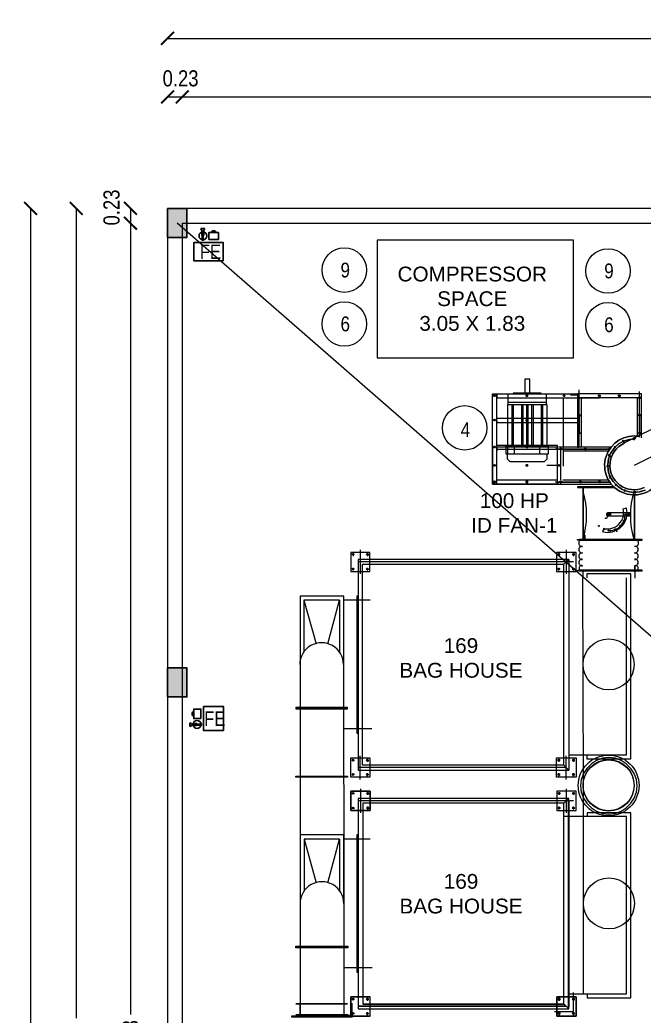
# Model space of a CAD drawing. Header units: metres. Extents: x -488 to 4759, y 38 to 2071.
# Drawn here: x 2931.94 to 2941.63, y 89.87 to 105.35 of the extents above; entities that cross this region are included whole.
import ezdxf
from ezdxf.lldxf.tags import DXFTag

# ---------------------------------------------------------------- set-up
doc = ezdxf.new("R2010")
doc.units = ezdxf.units.M
doc.header["$MEASUREMENT"] = 0
doc.layers.add('0 @ 1', color=7, linetype='Continuous')
doc.styles.add('ARIAL', font='arial.ttf', dxfattribs={"height": 0.8})
doc.styles.add('Arial narrow', font='ARIALN.TTF', dxfattribs={"height": 0.6})
doc.styles.add('CODE', font='swissc.ttf', dxfattribs={"height": 0.25})
doc.styles.add('SH', font='swissc.ttf', dxfattribs={"height": 10})
tags = doc.linetypes.add('00$1$HIDDEN', pattern=[0.375, 0.25, -0.125]).pattern_tags.tags
tags[6:7] = [DXFTag(74, 4), DXFTag(75, 0), DXFTag(340, '0'), DXFTag(46, 1.0), DXFTag(50, 0.0), DXFTag(44, 0.0), DXFTag(45, 0.0)]
tags[4:5] = [DXFTag(74, 4), DXFTag(75, 0), DXFTag(340, '0'), DXFTag(46, 1.0), DXFTag(50, 0.0), DXFTag(44, 0.0), DXFTag(45, 0.0)]
doc.dimstyles.new('OUTER', dxfattribs={"dimscale": 0, "dimtxt": 0.3, "dimasz": 0.18, "dimexe": 0.18, "dimexo": 0.0625, "dimgap": 0.09, "dimtad": 0, "dimzin": 0, "dimdsep": 46, "dimtxsty": 'CODE', "dimcen": 0.09, "dimse1": 1, "dimse2": 1, "dimclrd": 8, "dimclrt": 1, "dimadec": 0, "dimazin": 0, "dimtfac": 1, "dimtofl": 0, "dimtmove": 0, "dimatfit": 3, "dimfxl": 0, "dimtolj": 1, "dimtzin": 0, "dimarcsym": 0})

# ---------------------------------------------------------------- blocks, each defined once
blk = doc.blocks.new('_ArchTick')
at = {"const_width": 0.15}
blk.add_lwpolyline([(-0.5, -0.5), (0.5, 0.5)], dxfattribs=at)
blk = doc.blocks.new('*D399')
at = {"color": 0, "lineweight": -2}
for p, q in [((2934.464, 104.15), (2948.758, 104.15)), ((2963.945, 104.15), (2949.652, 104.15))]:
    blk.add_line(p, q, dxfattribs=at)
at = {"layer": 'Defpoints', "color": 0, "lineweight": -2}
for p in [(2963.945, 104.15), (2934.464, 100.161), (2963.945, 95.929)]:
    blk.add_point(p, dxfattribs=at)
at = {"color": 0, "lineweight": -2, "xscale": 0.2, "yscale": 0.2, "zscale": 0.2, "rotation": 180}
blk.add_blockref('_ArchTick', (2934.464, 104.15), dxfattribs=at)
at = {"color": 0, "lineweight": -2, "xscale": 0.2, "yscale": 0.2, "zscale": 0.2}
blk.add_blockref('_ArchTick', (2963.945, 104.15), dxfattribs=at)
at = {"color": 0, "lineweight": -2, "insert": (2949.205, 104.15), "char_height": 0.25, "attachment_point": 5, "style": 'CODE'}
blk.add_mtext('\\A1;29.48', dxfattribs=at)
blk = doc.blocks.new('*D390')
at = {"color": 0, "lineweight": -2}
blk.add_line((2934.235, 104.15), (2934.464, 104.15), dxfattribs=at)
at = {"layer": 'Defpoints', "color": 0, "lineweight": -2}
for p in [(2934.464, 104.15), (2934.235, 95.929), (2934.464, 95.929)]:
    blk.add_point(p, dxfattribs=at)
at = {"color": 0, "lineweight": -2, "xscale": 0.2, "yscale": 0.2, "zscale": 0.2, "rotation": 180}
blk.add_blockref('_ArchTick', (2934.235, 104.15), dxfattribs=at)
at = {"color": 0, "lineweight": -2, "xscale": 0.2, "yscale": 0.2, "zscale": 0.2}
blk.add_blockref('_ArchTick', (2934.464, 104.15), dxfattribs=at)
at = {"color": 0, "lineweight": -2, "insert": (2934.436, 104.437), "char_height": 0.25, "attachment_point": 5, "style": 'CODE'}
blk.add_mtext('\\A1;0.23', dxfattribs=at)
blk = doc.blocks.new('*D389')
at = {"color": 0, "lineweight": -2}
for p, q in [((2933.659, 102.188), (2933.659, 89.895)), ((2933.659, 76.708), (2933.659, 89.001))]:
    blk.add_line(p, q, dxfattribs=at)
at = {"layer": 'Defpoints', "color": 0, "lineweight": -2}
for p in [(2934.798, 102.188), (2933.659, 76.708), (2934.768, 76.708)]:
    blk.add_point(p, dxfattribs=at)
at = {"color": 0, "lineweight": -2, "xscale": 0.2, "yscale": 0.2, "zscale": 0.2}
for p, rotation in [((2933.659, 102.188), 90), ((2933.659, 76.708), 270)]:
    blk.add_blockref('_ArchTick', p, dxfattribs=dict(at, rotation=rotation))
at = {"color": 0, "lineweight": -2, "insert": (2933.659, 89.448), "char_height": 0.25, "attachment_point": 5, "rotation": 90, "style": 'CODE'}
blk.add_mtext('\\A1;25.48', dxfattribs=at)
blk = doc.blocks.new('*D383')
at = {"color": 0, "lineweight": -2}
blk.add_line((2933.659, 102.42), (2933.659, 102.188), dxfattribs=at)
at = {"layer": 'Defpoints', "color": 0, "lineweight": -2}
for p in [(2934.768, 102.42), (2933.659, 102.188), (2934.745, 102.188)]:
    blk.add_point(p, dxfattribs=at)
at = {"color": 0, "lineweight": -2, "xscale": 0.2, "yscale": 0.2, "zscale": 0.2}
for p, rotation in [((2933.659, 102.42), 90), ((2933.659, 102.188), 270)]:
    blk.add_blockref('_ArchTick', p, dxfattribs=dict(at, rotation=rotation))
at = {"color": 0, "lineweight": -2, "insert": (2933.365, 102.432), "char_height": 0.25, "attachment_point": 5, "rotation": 90, "style": 'CODE'}
blk.add_mtext('\\A1;0.23', dxfattribs=at)
blk = doc.blocks.new('*D380')
at = {"color": 0, "lineweight": -2}
for p, q in [((2932.817, 102.418), (2932.817, 89.837)), ((2932.817, 76.408), (2932.817, 88.988))]:
    blk.add_line(p, q, dxfattribs=at)
at = {"layer": 'Defpoints', "color": 0, "lineweight": -2}
for p in [(2932.817, 102.418), (2934.234, 102.418), (2934.234, 76.408)]:
    blk.add_point(p, dxfattribs=at)
at = {"color": 0, "lineweight": -2, "xscale": 0.2, "yscale": 0.2, "zscale": 0.2}
for p, rotation in [((2932.817, 102.418), 90), ((2932.817, 76.408), 270)]:
    blk.add_blockref('_ArchTick', p, dxfattribs=dict(at, rotation=rotation))
at = {"color": 0, "lineweight": -2, "insert": (2932.817, 89.413), "char_height": 0.25, "attachment_point": 5, "rotation": 90, "style": 'CODE'}
blk.add_mtext('\\A1;26.01', dxfattribs=at)
blk = doc.blocks.new('*D379')
at = {"color": 0, "lineweight": -2}
for p, q in [((2932.107, 102.418), (2932.107, 71.417)), ((2932.107, 39.518), (2932.107, 70.518))]:
    blk.add_line(p, q, dxfattribs=at)
at = {"layer": 'Defpoints', "color": 0, "lineweight": -2}
for p in [(2932.107, 102.418), (2934.235, 102.418), (2934.235, 39.518)]:
    blk.add_point(p, dxfattribs=at)
at = {"color": 0, "lineweight": -2, "xscale": 0.2, "yscale": 0.2, "zscale": 0.2}
for p, rotation in [((2932.107, 102.418), 90), ((2932.107, 39.518), 270)]:
    blk.add_blockref('_ArchTick', p, dxfattribs=dict(at, rotation=rotation))
at = {"color": 0, "lineweight": -2, "insert": (2932.107, 70.968), "char_height": 0.25, "attachment_point": 5, "rotation": 90, "style": 'CODE'}
blk.add_mtext('\\A1;{\\fSwis721 Cn BT|b1|i0|c0|p34;62.90}', dxfattribs=at)
blk = doc.blocks.new('*D378')
at = {"color": 0, "lineweight": -2}
for p, q in [((2934.234, 105.06), (2954.952, 105.06)), ((2976.57, 105.06), (2955.852, 105.06))]:
    blk.add_line(p, q, dxfattribs=at)
at = {"layer": 'Defpoints', "color": 0, "lineweight": -2}
for p in [(2976.57, 105.06), (2934.234, 101.547), (2976.57, 101.547)]:
    blk.add_point(p, dxfattribs=at)
at = {"color": 0, "lineweight": -2, "xscale": 0.2, "yscale": 0.2, "zscale": 0.2, "rotation": 180}
blk.add_blockref('_ArchTick', (2934.234, 105.06), dxfattribs=at)
at = {"color": 0, "lineweight": -2, "xscale": 0.2, "yscale": 0.2, "zscale": 0.2}
blk.add_blockref('_ArchTick', (2976.57, 105.06), dxfattribs=at)
at = {"color": 0, "lineweight": -2, "insert": (2955.402, 105.06), "char_height": 0.25, "attachment_point": 5, "style": 'CODE'}
blk.add_mtext('\\A1;42.34', dxfattribs=at)
blk = doc.blocks.new('*D375')
at = {"color": 0, "lineweight": -2}
for p, q in [((2934.234, 105.784), (2970.609, 105.784)), ((3007.884, 105.784), (2971.509, 105.784))]:
    blk.add_line(p, q, dxfattribs=at)
at = {"layer": 'Defpoints', "color": 0, "lineweight": -2}
for p in [(3007.884, 105.784), (2934.234, 101.42), (3007.884, 101.42)]:
    blk.add_point(p, dxfattribs=at)
at = {"color": 0, "lineweight": -2, "xscale": 0.2, "yscale": 0.2, "zscale": 0.2, "rotation": 180}
blk.add_blockref('_ArchTick', (2934.234, 105.784), dxfattribs=at)
at = {"color": 0, "lineweight": -2, "xscale": 0.2, "yscale": 0.2, "zscale": 0.2}
blk.add_blockref('_ArchTick', (3007.884, 105.784), dxfattribs=at)
at = {"color": 0, "lineweight": -2, "insert": (2971.059, 105.784), "char_height": 0.25, "attachment_point": 5, "style": 'CODE'}
blk.add_mtext('\\A1;{\\fSwis721 Cn BT|b1|i0|c0|p34;73.65}', dxfattribs=at)
blk = doc.blocks.new('DFFD')
at = {"color": 0, "lineweight": 30}
for p, q in [((15761.742, 2283.118), (15761.72, 2283.163)), ((15761.759, 2283.118), (15761.781, 2283.163)), ((15761.742, 2283.055), (15761.742, 2283.118)), ((15761.759, 2283.055), (15761.759, 2283.118))]:
    blk.add_line(p, q, dxfattribs=at)
at = {"color": 0, "lineweight": 30, "ltscale": 0.1}
blk.add_line((15761.781, 2283.163), (15761.72, 2283.163), dxfattribs=at)
at = {"color": 0, "lineweight": 30}
for points in [[(15761.765, 2283.086), (15761.736, 2283.086), (15761.736, 2283.055), (15761.765, 2283.055)], [(15761.759, 2283.055), (15761.742, 2283.055), (15761.742, 2282.98), (15761.759, 2282.98)], [(15761.844, 2282.99), (15761.992, 2282.99), (15761.992, 2283.1), (15761.844, 2283.1)]]:
    blk.add_lwpolyline(points, close=True, dxfattribs=at)
at = {"color": 0, "lineweight": 30, "ltscale": 0.1}
blk.add_lwpolyline([(15761.613, 2282.661), (15762.065, 2282.661), (15762.065, 2282.948), (15761.613, 2282.948)], close=True, dxfattribs=at)
at = {"color": 0, "lineweight": 30}
blk.add_circle((15761.753, 2283.049), 0.0611, dxfattribs=at)
blk.add_arc((15761.919, 2283.082), 0.0446, 24.8747, 155.1253, dxfattribs=at)
at = {"color": 0, "lineweight": 30, "style": 'SH'}
blk.add_text('FE', height=0.2239, dxfattribs=at).set_placement((15761.705, 2282.69))
blk = doc.blocks.new('FDGDFG')
at = {"color": 0, "lineweight": 30}
for p, q in [((15762.51, 2224.136), (15762.465, 2224.158)), ((15762.51, 2224.12), (15762.465, 2224.098)), ((15762.573, 2224.136), (15762.51, 2224.136)), ((15762.573, 2224.12), (15762.51, 2224.12))]:
    blk.add_line(p, q, dxfattribs=at)
at = {"color": 0, "lineweight": 30, "ltscale": 0.1}
blk.add_line((15762.465, 2224.158), (15762.465, 2224.098), dxfattribs=at)
at = {"color": 0, "lineweight": 30}
for points in [[(15762.638, 2224.221), (15762.638, 2224.37), (15762.528, 2224.37), (15762.528, 2224.221)], [(15762.543, 2224.143), (15762.543, 2224.114), (15762.573, 2224.114), (15762.573, 2224.143)], [(15762.573, 2224.136), (15762.573, 2224.12), (15762.649, 2224.12), (15762.649, 2224.136)]]:
    blk.add_lwpolyline(points, close=True, dxfattribs=at)
at = {"color": 0, "lineweight": 30, "ltscale": 0.1}
blk.add_lwpolyline([(15762.99, 2224.034), (15762.99, 2224.409), (15762.68, 2224.409), (15762.68, 2224.034)], close=True, dxfattribs=at)
at = {"color": 0, "lineweight": 30}
blk.add_circle((15762.579, 2224.131), 0.0611, dxfattribs=at)
blk.add_arc((15762.547, 2224.296), 0.0446, 114.8747, 245.1253, dxfattribs=at)
at = {"color": 0, "lineweight": 30, "style": 'SH'}
blk.add_text('FE', height=0.2239, dxfattribs=at).set_placement((15762.69, 2224.108))

msp = doc.modelspace()

# ---------------------------------------------------------------- hatches: boundary and pattern name
at = {"lineweight": 30}
h = msp.add_hatch(color=256, dxfattribs=at)
h.dxf.hatch_style = 1
h.paths.add_polyline_path([(2934.23391, 102.41778), (2934.23391, 101.96778), (2934.53391, 101.96778), (2934.53391, 102.41778)])
h = msp.add_hatch(color=256, dxfattribs=at)
h.dxf.hatch_style = 1
h.paths.add_polyline_path([(2934.23391, 95.2781), (2934.23391, 94.8281), (2934.53391, 94.8281), (2934.53391, 95.2781)])

# ---------------------------------------------------------------- linework, layer by layer
for p, q in [((2934.23391, 102.41778), (2934.23391, 75.22778)), ((2934.46391, 75.22778), (2934.46391, 102.18778)), ((2942.57063, 99.39338), (2941.30721, 98.76563)), ((2942.66073, 99.01271), (2941.47674, 98.42442))]:
    msp.add_line(p, q)
at = {"linetype": '00$1$HIDDEN', "lineweight": -2, "ltscale": 2}
msp.add_line((2934.38391, 102.19278), (2948.84173, 89.57555), dxfattribs=at)
at = {"lineweight": -2}
for points in [[(2963.9449, 102.41779), (2934.23391, 102.41777), (2934.23391, 76.70777), (2963.9449, 76.70779)], [(3007.88391, 102.41777), (2934.23391, 102.41777), (2934.23391, 39.51778), (3007.88391, 39.51778)]]:
    msp.add_lwpolyline(points, close=True, dxfattribs=at)
for points in [[(2934.46391, 102.18778), (2964.17391, 102.18778), (2964.17391, 102.41778), (2934.23391, 102.41778)], [(2939.77757, 99.76618), (2939.77757, 99.54935), (2939.85888, 99.54935), (2939.85888, 99.76618), (2939.77757, 99.76618)], [(2940.23291, 98.67663), (2940.28169, 98.67663), (2940.28169, 98.70916), (2939.27887, 98.70916), (2939.27887, 99.53851), (2939.59327, 99.53851), (2940.59609, 99.53851)], [(2939.27887, 98.70916), (2939.27887, 98.13457), (2940.28169, 98.13457), (2939.27887, 98.13457), (2939.27887, 99.53851), (2940.59609, 99.53851), (2940.59609, 99.50599)], [(2939.27887, 98.13457), (2939.34392, 98.13457), (2939.34392, 99.53851), (2939.34392, 99.47347), (2940.60151, 99.47347)], [(2939.3114, 99.52225), (2939.3114, 99.48973), (2939.3114, 99.50599), (2939.3114, 99.50599), (2939.3114, 99.50599), (2939.3114, 99.50599)], [(2939.5228, 99.37047), (2939.5228, 99.40842), (2939.5228, 99.53851), (2940.11365, 99.53851), (2940.11365, 99.40842), (2940.11365, 99.37047)], [(2939.59869, 99.54935), (2939.59869, 99.53851), (2940.03234, 99.53851), (2940.03234, 99.54935), (2939.59869, 99.54935)], [(2939.81552, 99.52225), (2939.81552, 99.48973), (2939.81552, 99.50599), (2939.81552, 99.50599), (2939.81552, 99.50599), (2939.81552, 99.50599)], [(2940.58525, 99.51683), (2940.48768, 99.51683)], [(2941.59349, 98.85551), (2941.59349, 99.53851), (2940.59609, 99.53851), (2940.59609, 98.70916), (2940.62319, 98.70916), (2940.62319, 99.59814)], [(2940.62319, 99.48973), (2940.62319, 99.4572), (2940.62319, 99.47347), (2940.62319, 99.47347), (2940.64487, 99.47347), (2940.60693, 99.47347), (2940.62319, 99.47347), (2940.62319, 99.47347), (2940.62319, 99.47347), (2940.93759, 99.47347), (2940.93759, 99.52225), (2940.93759, 99.48973), (2940.93759, 99.50599), (2940.93759, 99.50599), (2940.95927, 99.50599), (2940.92133, 99.50599), (2940.93759, 99.50599), (2940.93759, 99.50599), (2940.93759, 99.50599)], [(2941.24657, 99.52225), (2941.24657, 99.48973), (2941.24657, 99.50599), (2941.24657, 99.50599), (2941.2303, 99.50599), (2941.26825, 99.50599), (2941.24657, 99.50599), (2941.24657, 99.50599), (2941.24657, 99.50599)], [(2941.56096, 99.48973), (2941.56096, 99.4572), (2941.56096, 99.47347), (2941.56096, 99.47347), (2941.5447, 99.47347), (2941.58264, 99.47347), (2941.56096, 99.47347), (2941.56096, 99.47347), (2941.56096, 99.47347), (2941.25199, 99.47347), (2941.25199, 99.52225)], [(2941.56096, 98.86635), (2941.56096, 99.57104)], [(2939.51738, 98.60074), (2939.51738, 99.37047), (2940.11907, 99.37047), (2940.11907, 98.72542)], [(2939.5228, 99.40842), (2940.11365, 99.40842)], [(2939.57701, 99.37047), (2939.57701, 98.72542)], [(2939.59869, 99.37047), (2939.59869, 98.72542)], [(2939.72879, 99.37047), (2939.72879, 98.72542)], [(2939.75047, 99.37047), (2939.75047, 98.72542)], [(2939.80467, 99.37047), (2939.80467, 98.72542)], [(2939.82636, 99.37047), (2939.82636, 98.72542)], [(2939.88598, 99.37047), (2939.88598, 98.72542)], [(2939.90767, 99.37047), (2939.90767, 98.72542)], [(2940.03234, 99.37047), (2940.03234, 98.72542)], [(2940.05402, 99.37047), (2940.05402, 98.72542)], [(2940.37926, 98.48149), (2940.37926, 99.46262)], [(2940.62319, 99.2187), (2940.62319, 99.18617), (2940.62319, 99.20243), (2940.62319, 99.20243), (2940.64487, 99.20243), (2940.60693, 99.20243), (2940.62319, 99.20243), (2940.62319, 99.20243), (2940.62319, 99.20243), (2940.62319, 99.47347), (2940.60693, 99.47347)], [(2941.52844, 98.87177), (2941.52844, 99.47347), (2940.65572, 99.47347), (2940.65572, 98.70916)], [(2941.56096, 99.2187), (2941.56096, 99.18617), (2941.56096, 99.20243), (2941.56096, 99.20243), (2941.5447, 99.20243), (2941.57722, 99.20243), (2941.56096, 99.20243), (2941.56096, 99.20243), (2941.56096, 99.20243), (2941.56096, 99.47347), (2941.58264, 99.47347)], [(2939.3114, 99.14281), (2939.3114, 99.11028), (2939.3114, 99.12654), (2939.3114, 99.12654), (2939.3114, 99.12654), (2939.3114, 99.12654)], [(2940.59609, 99.15365), (2939.34392, 99.15365)], [(2939.34392, 99.12112), (2939.34392, 99.09402), (2940.59609, 99.09402)], [(2939.81552, 99.13739), (2939.81552, 99.10486), (2939.81552, 99.12112), (2939.81552, 99.12112), (2939.81552, 99.12112), (2939.81552, 99.12112)], [(2940.60151, 99.20243), (2940.62319, 99.20243), (2940.62319, 98.92598), (2940.60693, 98.92598)], [(2941.58264, 99.20243), (2941.56096, 99.20243), (2941.56096, 98.92598), (2941.58264, 98.92598)], [(2940.62319, 98.94224), (2940.62319, 98.90972), (2940.62319, 98.92598), (2940.62319, 98.92598), (2940.64487, 98.92598), (2940.60693, 98.92598), (2940.62319, 98.92598), (2940.62319, 98.92598), (2940.62319, 98.92598)], [(2941.56096, 98.94224), (2941.56096, 98.90972), (2941.56096, 98.92598), (2941.56096, 98.92598), (2941.5447, 98.92598), (2941.57722, 98.92598), (2941.56096, 98.92598), (2941.56096, 98.92598), (2941.56096, 98.92598)], [(2939.34392, 98.74168), (2940.28169, 98.74168), (2940.28169, 98.67663), (2940.34132, 98.67663), (2940.72076, 98.67663), (2940.72076, 98.69831)], [(2940.37926, 98.41102), (2940.37926, 98.75794)], [(2941.64769, 98.04242), (2941.56096, 98.01531), (2941.46881, 98.00447), (2941.37666, 98.02073), (2941.28993, 98.05326), (2941.21404, 98.10746), (2941.14899, 98.17251), (2941.10021, 98.25382), (2941.0731, 98.34055), (2941.06768, 98.4327), (2941.07853, 98.52485), (2941.11105, 98.61158), (2941.16526, 98.69289), (2941.2303, 98.75252), (2941.31161, 98.80131), (2941.39834, 98.82841), (2941.49049, 98.83925), (2941.47965, 98.83925), (2941.48507, 98.82841), (2941.47965, 98.83925), (2941.47423, 98.82841), (2941.48507, 98.82841), (2941.47965, 98.83925), (2941.47423, 98.82841), (2941.48507, 98.82841), (2941.47965, 98.83925), (2941.49049, 98.83925), (2941.39834, 98.82841), (2941.31161, 98.80131), (2941.2303, 98.75252), (2941.16526, 98.69289), (2941.11105, 98.61158), (2941.07853, 98.52485), (2941.06768, 98.4327), (2941.0731, 98.34055), (2941.10021, 98.25382), (2941.14899, 98.17251), (2941.21404, 98.10746), (2941.28993, 98.05326), (2941.37666, 98.02073), (2941.46881, 98.00447), (2941.56096, 98.01531), (2941.64769, 98.04242)], [(2939.3114, 98.72542), (2939.3114, 98.69289), (2939.3114, 98.70916), (2939.3114, 98.70916), (2939.3114, 98.70916), (2939.3114, 98.70916)], [(2939.34392, 98.64953), (2939.34392, 98.70916), (2939.34392, 98.64953)], [(2939.34392, 98.67663), (2940.28711, 98.67663)], [(2940.11907, 98.60074), (2940.11907, 98.51943), (2940.08113, 98.48149), (2939.5499, 98.48149), (2939.51196, 98.51943), (2939.51196, 98.60074)], [(2939.62037, 98.60074), (2939.62037, 98.72542)], [(2939.81552, 98.72542), (2939.81552, 98.69289), (2939.81552, 98.70916), (2939.81552, 98.70916), (2939.81552, 98.70916), (2939.81552, 98.70916)], [(2940.01066, 98.60074), (2940.01066, 98.72542)], [(2940.72076, 98.69289), (2940.72076, 98.66037), (2940.72076, 98.67663), (2940.72076, 98.67663), (2940.69908, 98.67663), (2940.73702, 98.67663), (2940.72076, 98.67663), (2940.72076, 98.67663), (2940.72076, 98.67663), (2941.09479, 98.67663), (2941.10563, 98.67663), (2940.25459, 98.67663)], [(2940.28169, 98.70916), (2940.28169, 98.13457)], [(2941.12731, 98.70916), (2940.30337, 98.70916)], [(2940.34132, 98.69289), (2940.34132, 98.66037), (2940.34132, 98.67663), (2940.34132, 98.67663), (2940.32506, 98.67663), (2940.363, 98.67663), (2940.34132, 98.67663), (2940.34132, 98.67663), (2940.34132, 98.67663)], [(2940.34132, 98.19962), (2940.34132, 98.64411), (2940.34132, 98.69831)], [(2941.08395, 98.64411), (2940.36842, 98.64411)], [(2941.09479, 98.69289), (2941.09479, 98.66037), (2941.09479, 98.67663), (2941.09479, 98.67663), (2941.0731, 98.67663), (2941.10563, 98.67663), (2941.09479, 98.67663), (2941.09479, 98.67663), (2941.09479, 98.67663), (2941.09479, 98.69831)], [(2939.3114, 98.43812), (2939.3114, 98.4056), (2939.3114, 98.42186), (2939.3114, 98.42186), (2939.3114, 98.42186), (2939.3114, 98.42186)], [(2939.81552, 98.44354), (2939.81552, 98.4056), (2939.81552, 98.42186), (2939.81552, 98.42186), (2939.81552, 98.42186), (2939.81552, 98.42186)], [(2940.31422, 98.43812), (2940.31422, 98.4056), (2940.31422, 98.42186), (2940.31422, 98.42186), (2940.29253, 98.42186), (2940.33048, 98.42186), (2940.31422, 98.42186), (2940.31422, 98.42186), (2940.31422, 98.42186)], [(2941.10563, 98.57906), (2941.08395, 98.58448)], [(2940.34132, 98.42186), (2940.11907, 98.42186)], [(2940.28169, 98.42186), (2940.14075, 98.42186)], [(2939.3114, 98.18335), (2939.3114, 98.15083), (2939.3114, 98.16709), (2939.3114, 98.16709), (2939.3114, 98.16709), (2939.3114, 98.16709)], [(2939.34392, 98.13457), (2939.34392, 98.19962), (2940.28169, 98.19962)], [(2939.81552, 98.18335), (2939.81552, 98.14541), (2939.81552, 98.16709), (2939.81552, 98.16709), (2939.81552, 98.16709), (2939.81552, 98.16709)], [(2941.09479, 98.16709), (2940.24917, 98.16709)], [(2940.31422, 98.13457), (2940.28169, 98.13457), (2940.34132, 98.13457), (2940.34132, 98.18877)], [(2940.28169, 98.16709), (2940.64487, 98.16709), (2940.64487, 98.17793)], [(2940.30337, 98.13457), (2941.12731, 98.13457)], [(2940.34132, 98.18335), (2940.34132, 98.15083), (2940.34132, 98.16709), (2940.34132, 98.16709), (2940.32506, 98.16709), (2940.363, 98.16709), (2940.34132, 98.16709), (2940.34132, 98.16709), (2940.34132, 98.16709)], [(2940.36842, 98.19962), (2941.08395, 98.19962)], [(2940.64487, 98.18335), (2940.64487, 98.15083), (2940.64487, 98.16709), (2940.64487, 98.16709), (2940.62319, 98.16709), (2940.66114, 98.16709), (2940.64487, 98.16709), (2940.64487, 98.16709), (2940.64487, 98.16709), (2940.94301, 98.16709), (2940.94301, 98.18335), (2940.94301, 98.15083), (2940.94301, 98.16709), (2940.94301, 98.16709), (2940.92675, 98.16709), (2940.95927, 98.16709), (2940.94301, 98.16709), (2940.94301, 98.16709), (2940.94301, 98.16709), (2941.10563, 98.16709)], [(2941.09479, 98.22672), (2941.09479, 98.2213)], [(2941.47965, 97.96653), (2941.47965, 97.26536), (2940.68824, 97.26536), (2940.68824, 98.0912), (2941.16526, 98.0912), (2940.59609, 98.0912), (2940.59609, 98.08036), (2941.18152, 98.08036)], [(2940.68282, 98.0912), (2941.16526, 98.0912), (2940.68282, 98.0912), (2940.68282, 97.26536), (2941.48507, 97.26536), (2941.48507, 97.96653)], [(2941.06226, 97.63397), (2941.06226, 97.69359), (2941.4146, 97.69359), (2941.4146, 97.63397), (2941.06226, 97.63397)], [(2941.08395, 97.4063), (2941.14899, 97.41714), (2941.21404, 97.43882), (2941.26283, 97.48219), (2941.30619, 97.5364), (2941.3333, 97.59602), (2941.33872, 97.66107)], [(2941.30619, 97.7497), (2941.3604, 97.76596)], [(2941.06768, 97.62855), (2941.0731, 97.65023), (2941.06226, 97.63397), (2941.046, 97.60144), (2941.02432, 97.60144)], [(2941.00806, 97.44967), (2940.98637, 97.39546)], [(2941.18694, 97.44967), (2941.20862, 97.39546)], [(2940.59609, 97.27621), (2941.5718, 97.27621), (2941.5718, 97.26536), (2940.59609, 97.26536), (2940.59609, 97.27621)], [(2941.59891, 97.27621), (2940.62861, 97.27621), (2940.62861, 97.26536), (2941.59891, 97.26536), (2941.59891, 97.27621)], [(2940.70992, 97.27621), (2940.70992, 97.34125)], [(2940.71534, 97.27621), (2940.71534, 97.34125)], [(2941.47965, 97.27621), (2941.47965, 97.34125)], [(2941.48507, 97.27621), (2941.48507, 97.34125)], [(2937.07809, 96.77551), (2937.37623, 96.77551), (2937.37623, 97.07364), (2937.07809, 97.07364), (2937.07809, 96.77551)], [(2937.13772, 97.04112), (2937.09435, 97.04112)], [(2937.11604, 97.0628), (2937.11604, 97.01402)], [(2937.22445, 97.11159), (2937.22445, 96.74298)], [(2937.3166, 97.04112), (2937.35997, 97.04112)], [(2937.33828, 97.0628), (2937.33828, 97.01402)], [(2940.27085, 96.77551), (2940.57441, 96.77551), (2940.57441, 97.07364), (2940.27085, 97.07364), (2940.27085, 96.77551)], [(2940.33048, 97.04112), (2940.28711, 97.04112)], [(2940.30879, 97.0628), (2940.30879, 97.01402)], [(2940.42263, 97.11159), (2940.42263, 96.74298)], [(2940.51478, 97.04112), (2940.55814, 97.04112)], [(2940.53646, 97.0628), (2940.53646, 97.01402)], [(2940.46057, 96.96523), (2937.19193, 96.96523), (2937.19193, 93.69116), (2940.46057, 93.69116), (2940.38468, 93.76705), (2937.26239, 93.76705), (2937.26239, 96.88934), (2940.38468, 96.88934)], [(2940.53646, 96.92729), (2937.19193, 96.92729)], [(2940.38468, 93.76705), (2940.38468, 96.88934), (2940.46057, 96.96523), (2940.46057, 93.69116)], [(2940.46057, 96.93271), (2940.46057, 93.72369)], [(2937.13772, 96.81345), (2937.09435, 96.81345)], [(2937.11604, 96.79177), (2937.11604, 96.83513)], [(2937.3166, 96.81345), (2937.35997, 96.81345)], [(2937.33828, 96.79177), (2937.33828, 96.83513)], [(2940.33048, 96.81345), (2940.28711, 96.81345)], [(2940.30879, 96.79177), (2940.30879, 96.83513)], [(2940.51478, 96.81345), (2940.55814, 96.81345)], [(2940.53646, 96.79177), (2940.53646, 96.83513)], [(2940.59609, 96.79919), (2941.56638, 96.79919), (2941.56638, 96.78835), (2940.59609, 96.78835), (2940.59609, 96.79919)], [(2941.59891, 96.79919), (2940.62319, 96.79919), (2940.62319, 96.78835), (2941.59891, 96.78835), (2941.59891, 96.79919)], [(2940.68282, 96.78835), (2940.68282, 96.67252)], [(2940.74245, 93.92967), (2940.74245, 93.86462), (2941.42545, 93.86462), (2941.42545, 95.3282), (2941.42545, 96.74298), (2940.74245, 96.74298), (2940.74245, 96.67794)], [(2941.49049, 96.67252), (2941.48507, 96.86424), (2941.48507, 96.67252)], [(2940.46057, 93.92967), (2941.3604, 93.92967), (2941.3604, 95.3282), (2941.3604, 96.67794)], [(2940.68824, 90.21653), (2940.68824, 93.45266), (2940.68282, 96.68336)], [(2936.96968, 95.3282), (2936.96968, 96.39606), (2936.2921, 96.39606), (2936.2921, 95.21436)], [(2936.35173, 96.33101), (2936.35173, 95.52334)], [(2936.72033, 95.65343), (2936.90463, 96.33101), (2936.35173, 96.33101), (2936.54145, 95.65343)], [(2936.90463, 96.33101), (2936.90463, 95.52334)], [(2937.38165, 96.33101), (2936.96968, 96.33101)], [(2937.18109, 96.39606), (2937.18109, 94.26575)], [(2936.2921, 95.3282), (2936.2921, 91.50122), (2936.2921, 89.86961), (2937.09436, 89.86961)], [(2936.96426, 95.3282), (2936.96968, 91.61506), (2936.96968, 89.86961)], [(2937.02931, 94.65604), (2936.22705, 94.65604)], [(2937.40333, 94.3308), (2936.96426, 94.3308)], [(2940.68824, 93.44723), (2940.68824, 93.98388)], [(2937.07809, 93.88089), (2937.37623, 93.88089), (2937.37623, 93.58275), (2937.07809, 93.58275), (2937.07809, 93.88089)], [(2937.13772, 93.84294), (2937.09435, 93.84294)], [(2937.22445, 93.54481), (2937.22445, 93.91341)], [(2937.3166, 93.84294), (2937.35997, 93.84294)], [(2937.33828, 93.86462), (2937.33828, 93.82126)], [(2940.27085, 93.88089), (2940.57441, 93.88089), (2940.57441, 93.58275), (2940.27085, 93.58275), (2940.27085, 93.88089)], [(2940.33048, 93.84294), (2940.28711, 93.84294)], [(2940.30879, 93.86462), (2940.30879, 93.82126)], [(2940.42263, 93.54481), (2940.42263, 93.91341)], [(2940.51478, 93.84294), (2940.55814, 93.84294)], [(2940.53646, 93.86462), (2940.53646, 93.82126)], [(2941.52302, 93.44723), (2941.51218, 93.54481), (2941.47965, 93.63696), (2941.42545, 93.71827), (2941.35498, 93.78873), (2941.27367, 93.84294), (2941.18152, 93.87547), (2941.08395, 93.88631), (2940.98637, 93.87547), (2940.89422, 93.84294), (2940.81291, 93.78873), (2940.74245, 93.71827), (2940.68824, 93.63696), (2940.65572, 93.54481), (2940.64487, 93.44723), (2940.65572, 93.34966), (2940.68824, 93.25751), (2940.74245, 93.1762), (2940.81291, 93.10573), (2940.89422, 93.05153), (2940.98637, 93.019), (2941.08395, 93.00816), (2941.18152, 93.019), (2941.27367, 93.05153), (2941.35498, 93.10573), (2941.42545, 93.1762), (2941.47965, 93.25751), (2941.51218, 93.34966), (2941.52302, 93.44723)], [(2940.42263, 93.72911), (2937.19193, 93.72911)], [(2937.33828, 93.59359), (2937.33828, 93.64238)], [(2940.30879, 93.59359), (2940.30879, 93.64238)], [(2940.53646, 93.59359), (2940.53646, 93.64238)], [(2937.02931, 93.59359), (2936.22705, 93.59359)], [(2937.13772, 93.62069), (2937.09435, 93.62069)], [(2937.3166, 93.62069), (2937.35997, 93.62069)], [(2940.33048, 93.62069), (2940.28711, 93.62069)], [(2940.51478, 93.62069), (2940.55814, 93.62069)], [(2937.07809, 93.06237), (2937.38165, 93.06237), (2937.38165, 93.36592), (2937.07809, 93.36592), (2937.07809, 93.06237)], [(2937.07809, 93.36592), (2937.38165, 93.36592), (2937.38165, 93.06237), (2937.07809, 93.06237), (2937.07809, 93.36592)], [(2937.22987, 93.39845), (2937.22987, 93.02985)], [(2940.27627, 93.06237), (2940.57441, 93.06237), (2940.57441, 93.36592), (2940.27627, 93.36592), (2940.27627, 93.06237)], [(2940.3359, 93.32798), (2940.29253, 93.32798)], [(2940.31422, 93.34966), (2940.31422, 93.3063)], [(2940.42263, 93.39845), (2940.42263, 93.02985)], [(2940.51478, 93.32798), (2940.55814, 93.32798)], [(2940.53646, 93.34966), (2940.53646, 93.3063)], [(2940.38468, 93.1762), (2940.46057, 93.25209), (2937.19193, 93.25209), (2937.19193, 89.98345), (2940.46057, 89.98345), (2940.46057, 93.25209)], [(2940.53646, 93.21415), (2937.19193, 93.21415)], [(2937.26782, 90.05391), (2940.38468, 90.05391), (2940.46057, 89.98345), (2940.38468, 90.05933), (2940.38468, 93.1762), (2937.26782, 93.1762), (2937.26782, 90.05933), (2940.38468, 90.05933)], [(2940.45515, 93.24667), (2940.45515, 89.98887)], [(2940.46057, 93.21957), (2940.46057, 90.01055)], [(2940.3359, 93.10031), (2940.29253, 93.10031)], [(2940.31422, 93.07863), (2940.31422, 93.12742)], [(2940.51478, 93.10031), (2940.55814, 93.10031)], [(2940.53646, 93.07863), (2940.53646, 93.12742)], [(2940.74787, 90.21653), (2940.74787, 90.15149), (2941.42545, 90.15149), (2941.42545, 91.61506), (2941.42545, 93.02985), (2940.74787, 93.02985), (2940.74787, 92.97022)], [(2940.46057, 90.21653), (2941.3604, 90.21653), (2941.3604, 91.61506), (2941.3604, 92.97022), (2940.38468, 92.97022)], [(2936.96968, 91.61506), (2936.96968, 92.68292), (2936.2921, 92.68292), (2936.2921, 91.50122)], [(2936.35715, 92.61788), (2936.35715, 91.81562)], [(2936.72033, 91.9403), (2936.90463, 92.61788), (2936.35715, 92.61788), (2936.54145, 91.9403)], [(2936.90463, 92.61788), (2936.90463, 91.81562)], [(2937.38165, 92.61788), (2936.96968, 92.61788)], [(2937.18109, 92.68292), (2937.18109, 90.55261)], [(2937.03473, 90.9429), (2936.22705, 90.9429)], [(2937.40875, 90.61766), (2936.96968, 90.61766)], [(2940.23833, 89.94008), (2940.53646, 89.94008), (2940.53646, 90.23822)], [(2937.3166, 90.1298), (2937.35997, 90.1298)], [(2937.33828, 90.15149), (2937.33828, 90.10812)], [(2940.29253, 90.1298), (2940.3359, 90.1298), (2940.28711, 90.1298)], [(2940.31422, 90.15149), (2940.31422, 90.10812), (2940.31422, 90.15691)], [(2940.53646, 90.15149), (2940.53646, 90.10812), (2940.53646, 90.15691)], [(2936.67155, 90.05933), (2936.22705, 90.05933), (2937.02931, 90.05933), (2936.62818, 90.05933), (2936.71491, 90.05933)], [(2937.09436, 90.07018), (2937.09436, 89.86961), (2936.2921, 89.86961), (2936.2921, 90.07018)], [(2940.42263, 90.02139), (2937.19193, 90.02139)], [(2940.42263, 90.01597), (2937.19193, 90.01597)], [(2937.33828, 89.88587), (2937.33828, 89.92924)], [(2936.15658, 89.85877), (2937.1052, 89.85877), (2937.1052, 89.86961), (2936.15658, 89.86961), (2936.15658, 89.85877)], [(2937.03473, 89.89129), (2936.22705, 89.89129)], [(2937.03473, 89.88045), (2936.22705, 89.88045)], [(2937.09978, 89.90214), (2937.09978, 89.88045), (2936.2921, 89.88045), (2936.2921, 89.90214)], [(2937.3166, 89.90756), (2937.35997, 89.90756)], [(2940.29253, 89.90756), (2940.3359, 89.90756), (2940.28711, 89.90756)]]:
    msp.add_lwpolyline(points)
at = {"lineweight": 30}
for points in [[(2934.23391, 102.41778), (2934.53391, 102.41778), (2934.53391, 101.96778), (2934.23391, 101.96778)], [(2934.23391, 95.2781), (2934.53391, 95.2781), (2934.53391, 94.8281), (2934.23391, 94.8281)]]:
    msp.add_lwpolyline(points, close=True, dxfattribs=at)
at = {"lineweight": 13}
msp.add_lwpolyline([(2937.48606, 100.09818), (2940.53406, 100.09818), (2940.53406, 101.92698), (2937.48606, 101.92698)], close=True, dxfattribs=at)
for points in [[(2940.3901, 99.50599), (2940.3901, 99.50599), (2940.3901, 99.50599), (2940.3901, 99.50599), (2940.3901, 99.48973), (2940.3901, 99.52225), (2940.3901, 99.48973), (2940.3901, 99.50599), (2940.3901, 99.50599), (2940.3901, 99.50599), (2940.3901, 99.50599), (2940.3901, 99.50599), (2940.3901, 99.50599), (2940.3901, 99.50599), (2940.3901, 99.48973), (2940.3901, 99.52225), (2940.3901, 99.48973), (2940.3901, 99.50599), (2940.3901, 99.50599)], [(2941.30619, 98.81757), (2941.31703, 98.78504)], [(2941.47965, 98.83925), (2941.46881, 98.85009), (2941.46339, 98.84467), (2941.47965, 98.83925), (2941.49049, 98.83925), (2941.49049, 98.85009), (2941.47965, 98.83925), (2941.46881, 98.85009), (2941.46339, 98.84467), (2941.47965, 98.83925), (2941.49049, 98.85009), (2941.49049, 98.83925)], [(2941.47423, 98.82841), (2941.47965, 98.83925), (2941.46881, 98.83383), (2941.47965, 98.83925), (2941.46339, 98.84467), (2941.46881, 98.83383), (2941.47965, 98.83925), (2941.46339, 98.84467), (2941.46881, 98.83383), (2941.47965, 98.83925)], [(2941.46881, 98.85009), (2941.47965, 98.83925), (2941.47965, 98.85551), (2941.49049, 98.85009), (2941.47965, 98.83925), (2941.47965, 98.85551), (2941.47965, 98.86635), (2941.47965, 98.85551), (2941.47965, 98.83925), (2941.49049, 98.85009), (2941.47965, 98.85551), (2941.47965, 98.83925)], [(2941.46881, 98.85551), (2941.46881, 98.82299)], [(2940.14075, 98.72542), (2940.14075, 98.60074), (2939.49028, 98.60074), (2939.49028, 98.72542)], [(2941.17068, 98.72), (2941.19236, 98.69831)], [(2941.07853, 98.57906), (2941.11105, 98.5628)], [(2941.05142, 98.41102), (2941.08395, 98.41102)], [(2941.08937, 98.2484), (2941.11647, 98.25924)], [(2941.18152, 98.10746), (2941.20862, 98.13457)], [(2941.32787, 98.02073), (2941.33872, 98.04784)], [(2941.49049, 97.98821), (2941.49049, 98.02616)], [(2937.17024, 94.26575), (2937.19193, 94.26575), (2937.19193, 96.39606), (2937.17024, 96.39606)], [(2936.22705, 94.6452), (2937.02931, 94.6452), (2937.02931, 94.66146), (2936.22705, 94.66146)], [(2936.22705, 93.59901), (2937.02931, 93.59901), (2937.02931, 93.58275), (2936.22705, 93.58275)], [(2937.09435, 93.32798), (2937.13772, 93.32798)], [(2937.36539, 93.32798), (2937.32202, 93.32798)], [(2937.3437, 93.3063), (2937.3437, 93.34966)], [(2937.09435, 93.10031), (2937.13772, 93.10031)], [(2937.36539, 93.10031), (2937.32202, 93.10031)], [(2937.3437, 93.12742), (2937.3437, 93.07863)], [(2937.17024, 90.55261), (2937.19193, 90.55261), (2937.19193, 92.68292), (2937.17024, 92.68292)], [(2936.22705, 90.93206), (2936.22705, 90.95374), (2937.03473, 90.95374), (2937.03473, 90.93206)], [(2937.07809, 90.16775), (2937.07809, 89.86961), (2937.38165, 89.86961), (2937.38165, 90.16775), (2937.07809, 90.16775), (2937.07809, 89.86961), (2937.38165, 89.86961), (2937.38165, 90.16775), (2937.07809, 90.16775), (2937.37623, 90.16775), (2937.37623, 89.86961), (2937.07809, 89.86961)], [(2937.09436, 90.1298), (2937.13772, 90.1298)], [(2940.27627, 90.16775), (2940.27627, 89.86961), (2940.57441, 89.86961), (2940.57441, 90.16775), (2940.27627, 90.16775), (2940.57441, 90.16775), (2940.57441, 89.86961), (2940.27627, 89.86961)], [(2940.55814, 90.1298), (2940.51478, 90.1298)], [(2940.31422, 89.92924), (2940.31422, 89.88587)], [(2940.53646, 89.92924), (2940.53646, 89.88587)], [(2937.09436, 89.90756), (2937.13772, 89.90756)], [(2940.55814, 89.90756), (2940.51478, 89.90756)]]:
    msp.add_lwpolyline(points, close=True)
for points in [[(2941.56143, 98.87476, 1.90424203), (2941.86755, 98.18518, -1.90424203)], [(2941.32407, 98.7689, 1.00022997), (2941.62997, 98.08033, -1.00022997)]]:
    msp.add_lwpolyline(points, format="xyb", close=True)
msp.add_lwpolyline([(2940.67405, 97.26966, 1.13231524), (2940.67511, 97.16746, 1.13231524), (2940.67616, 97.06526)], format="xyb")
for centre, radius in [((2936.97871, 101.45934), 0.34553), ((2941.07177, 101.4458), 0.34553), ((2936.97871, 100.62335), 0.34553), ((2941.07177, 100.60981), 0.34553), ((2939.30869, 99.5087), 0.01355), ((2939.81281, 99.5087), 0.01355), ((2940.38739, 99.5087), 0.01355), ((2940.38739, 99.5087), 0.01355), ((2940.38739, 99.5087), 0.01355), ((2940.38739, 99.5087), 0.01355), ((2940.93488, 99.5087), 0.01355), ((2941.24385, 99.5087), 0.01355), ((2940.62048, 99.47618), 0.01355), ((2941.55825, 99.47618), 0.01355), ((2938.84651, 99.00813), 0.34553), ((2940.62048, 99.20514), 0.01355), ((2941.55825, 99.20514), 0.01355), ((2939.30869, 99.12926), 0.01355), ((2939.81281, 99.12383), 0.01355), ((2940.62048, 98.92869), 0.01355), ((2941.55825, 98.92869), 0.01355), ((2941.3089, 98.80402), 0.00813), ((2941.3089, 98.80402), 0.00813), ((2941.4661, 98.84196), 0.00813), ((2941.4661, 98.84196), 0.00813), ((2939.30869, 98.71187), 0.01355), ((2939.81281, 98.71187), 0.01355), ((2940.33861, 98.67934), 0.01355), ((2940.71805, 98.67934), 0.01355), ((2941.09208, 98.67934), 0.01355), ((2941.09208, 98.58719), 0.00813), ((2941.17881, 98.71187), 0.00813), ((2941.17881, 98.71187), 0.00813), ((2939.30869, 98.42457), 0.01355), ((2939.81281, 98.42457), 0.01355), ((2940.3115, 98.42457), 0.01355), ((2941.09208, 98.57635), 0.00813), ((2941.09208, 98.57635), 0.00813), ((2941.06497, 98.41373), 0.00813), ((2941.06497, 98.41373), 0.00813), ((2939.30869, 98.1698), 0.01355), ((2939.81281, 98.1698), 0.01355), ((2940.33861, 98.1698), 0.01355), ((2940.64216, 98.1698), 0.01355), ((2940.9403, 98.1698), 0.01355), ((2941.0975, 98.25653), 0.00813), ((2941.0975, 98.25653), 0.00813), ((2941.19507, 98.12644), 0.00813), ((2941.19507, 98.12644), 0.00813), ((2941.33059, 98.03971), 0.00813), ((2941.33059, 98.03971), 0.00813), ((2941.48778, 98.00718), 0.00813), ((2941.48778, 98.00718), 0.00813), ((2941.08123, 97.66378), 0.02981), ((2941.08124, 97.66378), 0.01355), ((2941.33601, 97.66378), 0.00813), ((2941.33601, 97.66378), 0.00813), ((2941.39021, 97.66378), 0.01355), ((2941.31974, 97.56621), 0.00813), ((2940.92946, 97.4849), 0.00813), ((2941.01077, 97.43069), 0.00813), ((2941.08124, 97.40901), 0.00813), ((2941.10834, 97.40901), 0.00813), ((2941.17881, 97.43069), 0.00813), ((2941.26012, 97.4849), 0.00813), ((2937.11333, 97.04383), 0.01355), ((2937.33557, 97.04383), 0.01355), ((2940.30608, 97.04383), 0.01355), ((2940.53375, 97.04383), 0.01355), ((2937.11333, 96.81616), 0.01355), ((2937.33557, 96.81616), 0.01355), ((2940.30608, 96.81616), 0.01355), ((2940.53375, 96.81616), 0.01355), ((2941.0806, 95.33277), 0.39656), ((2937.11333, 93.84565), 0.01355), ((2937.33557, 93.84565), 0.01355), ((2940.30608, 93.84565), 0.01355), ((2940.53375, 93.84565), 0.01355), ((2941.08047, 93.45216), 0.47209), ((2941.0806, 93.45723), 0.39656), ((2941.0806, 93.45181), 0.39656), ((2937.11333, 93.62341), 0.01355), ((2937.33557, 93.62341), 0.01355), ((2940.30608, 93.62341), 0.01355), ((2940.53375, 93.62341), 0.01355), ((2937.11333, 93.33069), 0.01355), ((2937.34099, 93.33069), 0.01355), ((2937.34099, 93.33069), 0.01355), ((2940.3115, 93.33069), 0.01355), ((2940.53375, 93.33069), 0.01355), ((2937.11333, 93.10302), 0.01355), ((2937.34099, 93.10302), 0.01355), ((2937.34099, 93.10302), 0.01355), ((2940.3115, 93.10302), 0.01355), ((2940.53375, 93.10302), 0.01355), ((2941.08602, 91.61963), 0.39656), ((2937.11333, 90.13251), 0.01355), ((2937.33557, 90.13251), 0.01355), ((2940.31151, 90.13251), 0.01355), ((2940.31151, 90.13251), 0.01355), ((2940.53375, 90.13251), 0.01355), ((2940.53375, 90.13251), 0.01355), ((2937.11333, 89.91027), 0.01355), ((2937.33557, 89.91027), 0.01355), ((2940.31151, 89.91027), 0.01355), ((2940.31151, 89.91027), 0.01355), ((2940.53375, 89.91027), 0.01355), ((2940.53375, 89.91027), 0.01355)]:
    msp.add_circle(centre, radius)
for centre, radius, start, end in [((2939.44579, 97.64923), 1.29313, 342.715899, 17.126233), ((2942.71127, 97.64923), 1.29314, 162.873344, 197.283623), ((2941.06537, 97.68654), 0.3015, 254.575933, 14.874911), ((2941.0652, 97.68657), 0.24747, 255.557749, 14.94516), ((2941.49467, 97.21883), 0.0515, 262.309526, 96.515555), ((2940.66927, 97.0133), 0.0515, 83.489243, 277.692391), ((2941.48778, 97.1163), 0.0515, 262.309526, 96.515555), ((2941.48778, 97.0133), 0.0515, 262.309526, 96.515555), ((2940.66927, 96.91573), 0.0515, 83.489243, 277.692391), ((2941.48778, 96.91573), 0.0515, 262.309526, 96.515555), ((2940.66385, 96.829), 0.04066, 67.185782, 294.35409), ((2941.49862, 96.829), 0.04065, 245.647793, 112.812999), ((2936.62542, 95.33112), 0.33884, 359.968623, 180.036757), ((2936.63084, 91.61799), 0.33884, 359.968623, 180.036757)]:
    msp.add_arc(centre, radius, start, end)

# ---------------------------------------------------------------- block references
at = {"lineweight": -2}
for name, p in [('DFFD', (-12826.96965, -2181.05749)), ('FDGDFG', (-12827.88651, -2129.72998))]:
    msp.add_blockref(name, p, dxfattribs=at)

# ---------------------------------------------------------------- texts
at = {"char_height": 0.23, "attachment_point": 1, "style": 'Arial narrow'}
for s, insert in [('{\\W0.7227;\\C252; \\W1;9}', (2936.86649, 101.57454)), ('{\\W0.7227;\\C252; \\W1;9}', (2940.95955, 101.56129)), ('{\\W0.71949;\\C252; \\W1;6}', (2936.86649, 100.73855)), ('{\\W0.71949;\\C252; \\W1;6}', (2940.95955, 100.7253)), ('{\\W0.6788;\\C252; \\W1;4}', (2938.7343, 99.0945))]:
    msp.add_mtext_dynamic_manual_height_columns(s, width=0.23, gutter_width=1.15, heights=[0], dxfattribs=dict(at, insert=insert))
at = {"ltscale": 3.5, "insert": (2938.96437, 101.51336), "char_height": 0.23, "width": 67.6583004, "attachment_point": 2, "style": 'ARIAL'}
msp.add_mtext('{\\C252;COMPRESSOR\\PSPACE\\P3.05 X 1.83}', dxfattribs=at)
at = {"char_height": 0.23, "width": 67.6583004, "attachment_point": 2, "style": 'ARIAL'}
for s, insert in [('{\\C252;100 HP \\PID FAN-1}', (2939.61674, 97.9926)), ('{\\C252;169\\PBAG HOUSE}', (2938.7883, 95.74067)), ('{\\C252;169\\PBAG HOUSE}', (2938.78958, 92.07757))]:
    msp.add_mtext(s, dxfattribs=dict(at, insert=insert))

# ---------------------------------------------------------------- dimensions: what is measured, and where the dimension line sits
at = {"layer": '0 @ 1', "lineweight": -2}
dim = msp.add_linear_dim(base=(3007.88391, 105.78393), p1=(2934.23391, 101.42024), p2=(3007.88391, 101.42023), text='{\\fSwis721 Cn BT|b1|i0|c0|p34;<>}', dimstyle='OUTER', override={"dimscale": 1, "dimtxt": 0.25, "dimasz": 0.2, "dimblk": 'ArchTick', "dimclrd": 0, "dimclrt": 0, "dimtix": 0, "dimtofl": 0, "dimtmove": 0, "dimatfit": 3, "dimfxl": 25.4}, dxfattribs=at)
dim.commit()
dim.dimension.update_dxf_attribs({"geometry": '*D375', "text_midpoint": (2971.05891, 105.78393)})
for base, p1, p2, override, picture, middle in [((2976.56985, 105.06014), (2934.23391, 101.54706), (2976.56985, 101.54706), {"dimscale": 1, "dimtxt": 0.25, "dimasz": 0.2, "dimblk": 'ArchTick', "dimclrd": 0, "dimclrt": 0, "dimtix": 0, "dimtofl": 0, "dimtmove": 0, "dimatfit": 3, "dimfxl": 25.4}, '*D378', (2955.40188, 105.06014)), ((2963.94542, 104.14959), (2934.46391, 100.16064), (2963.94542, 95.92896), {"dimscale": 1, "dimtxt": 0.25, "dimasz": 0.2, "dimblk": 'ArchTick', "dimclrd": 0, "dimclrt": 0, "dimtix": 0, "dimtofl": 0, "dimtmove": 1, "dimatfit": 3, "dimfxl": 25.4}, '*D399', (2949.20466, 104.14959))]:
    dim = msp.add_linear_dim(base=base, p1=p1, p2=p2, dimstyle='OUTER', override=override, dxfattribs=at)
    dim.commit()
    dim.dimension.update_dxf_attribs({"geometry": picture, "text_midpoint": middle})
dim = msp.add_linear_dim(base=(2934.46391, 104.14959), p1=(2934.23542, 95.92896), p2=(2934.46391, 95.92896), dimstyle='OUTER', override={"dimscale": 1, "dimtxt": 0.25, "dimasz": 0.2, "dimblk": 'ArchTick', "dimclrd": 0, "dimclrt": 0, "dimtix": 0, "dimtofl": 0, "dimtmove": 1, "dimatfit": 3, "dimfxl": 25.4}, dxfattribs=at)
dim.commit()
dim.dimension.update_dxf_attribs({"geometry": '*D390', "text_midpoint": (2934.4357, 104.43655), "dimtype": 128})
dim = msp.add_linear_dim(base=(2933.65923, 102.18778), p1=(2934.76846, 102.41978), p2=(2934.7451, 102.18778), angle=90, dimstyle='OUTER', override={"dimscale": 1, "dimtxt": 0.25, "dimasz": 0.2, "dimblk": 'ArchTick', "dimclrd": 0, "dimclrt": 0, "dimtix": 0, "dimtofl": 0, "dimtmove": 1, "dimatfit": 3, "dimfxl": 25.4}, dxfattribs=at)
dim.commit()
dim.dimension.update_dxf_attribs({"geometry": '*D383', "text_midpoint": (2933.36514, 102.43177), "dimtype": 128})
for base, p1, p2, text, override, picture, middle in [((2932.10683, 102.41778), (2934.23531, 39.51778), (2934.23531, 102.41778), '{\\fSwis721 Cn BT|b1|i0|c0|p34;<>}', {"dimscale": 1, "dimtxt": 0.25, "dimasz": 0.2, "dimblk": 'ArchTick', "dimclrd": 0, "dimclrt": 0, "dimtix": 0, "dimtofl": 0, "dimtmove": 0, "dimatfit": 3, "dimfxl": 25.4}, '*D379', (2932.10683, 70.96778)), ((2933.65923, 76.70778), (2934.79794, 102.18778), (2934.76846, 76.70778), '25.48', {"dimscale": 1, "dimtxt": 0.25, "dimasz": 0.2, "dimblk": 'ArchTick', "dimclrd": 0, "dimclrt": 0, "dimtix": 0, "dimtofl": 0, "dimtmove": 1, "dimatfit": 3, "dimfxl": 25.4}, '*D389', (2933.65923, 89.44778))]:
    dim = msp.add_linear_dim(base=base, p1=p1, p2=p2, angle=90, text=text, dimstyle='OUTER', override=override, dxfattribs=at)
    dim.commit()
    dim.dimension.update_dxf_attribs({"geometry": picture, "text_midpoint": middle})
dim = msp.add_linear_dim(base=(2932.81719, 102.41778), p1=(2934.23391, 76.40778), p2=(2934.23391, 102.41778), angle=90, dimstyle='OUTER', override={"dimscale": 1, "dimtxt": 0.25, "dimasz": 0.2, "dimblk": 'ArchTick', "dimclrd": 0, "dimclrt": 0, "dimtix": 0, "dimtofl": 0, "dimtmove": 1, "dimatfit": 3, "dimfxl": 25.4}, dxfattribs=at)
dim.commit()
dim.dimension.update_dxf_attribs({"geometry": '*D380', "text_midpoint": (2932.81719, 89.41278)})

doc.saveas('drawing.dxf')
